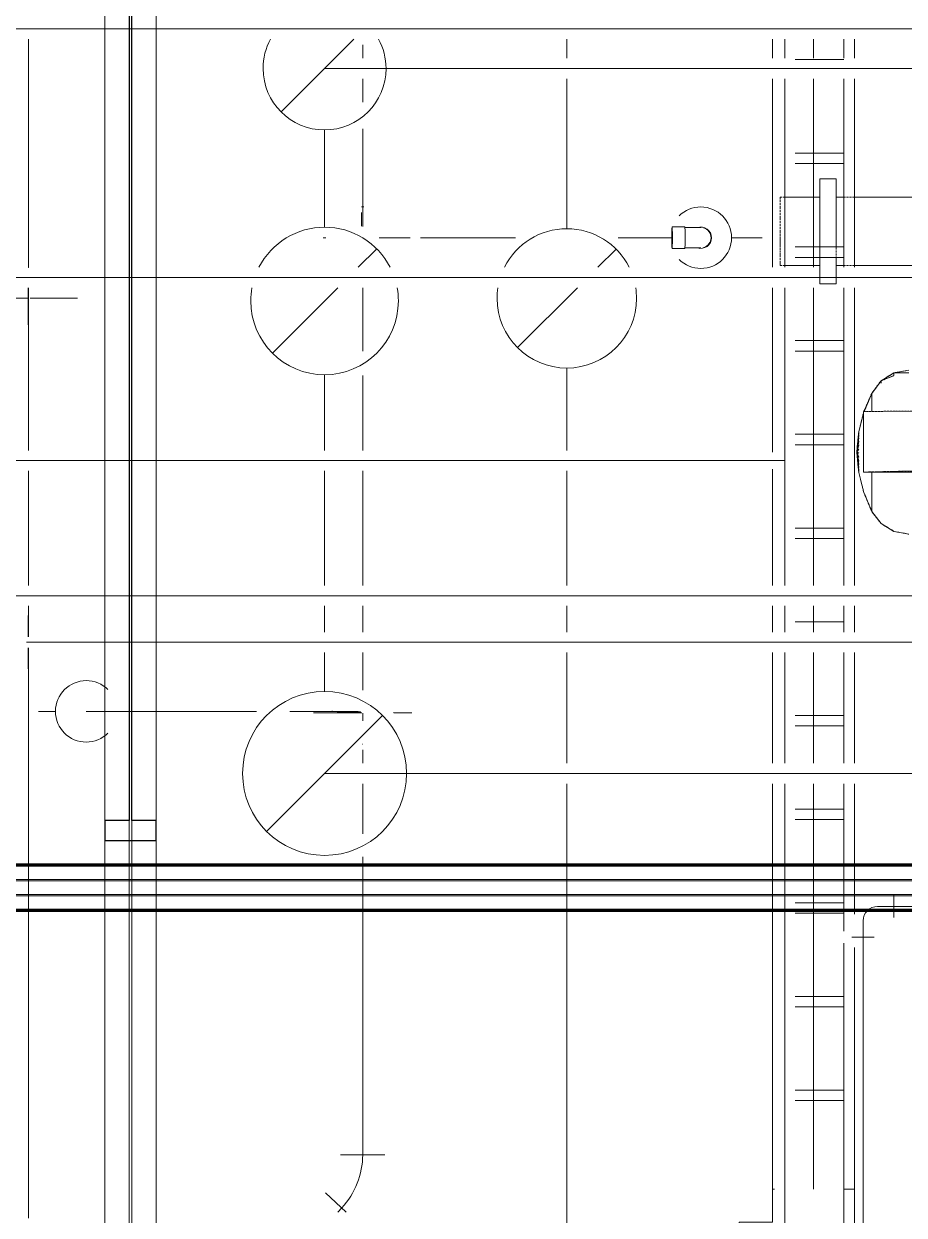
# Model space of a CAD drawing. Header units: centimetres. Extents: x -1906 to 5208, y -261 to 2955.
# Drawn here: x -966.9 to -752.2, y 640.8 to 931.5 of the extents above; entities that cross this region are included whole.
import ezdxf

# ---------------------------------------------------------------- set-up
doc = ezdxf.new("R2010")
doc.units = ezdxf.units.CM
doc.linetypes.add('_Overhead', pattern=[0.47625, 0.3175, -0.15875])
doc.linetypes.add('Hidden', pattern=[0.714375, 0.47625, -0.238125])
for name, color, linetype, lineweight in [('A-DETL-HDLN', 7, 'Hidden', 18), ('E-CABL-TRAY', 7, 'Continuous', 18), ('E-CABL-TRAY-CNTR', 7, 'Continuous', 18), ('M-EQPM', 7, 'Continuous', 18), ('M-HVAC-DUCT', 7, 'Continuous', 18), ('P-PIPE', 7, 'Continuous', 18), ('S-BEAM', 7, 'Continuous', 18)]:
    doc.layers.add(name, color=color, linetype=linetype, lineweight=lineweight)
doc.layers.add('M-HVAC-DUCT-ANNO', color=7, linetype='Continuous', lineweight=18, true_color=0x007f00)

# ---------------------------------------------------------------- blocks, each defined once
blk = doc.blocks.new('Costanera Perfil Z - Parametrizado - h_22cm-V7-N01 - Planta trazado tuberias refrig exist_ - detalle 1')
at = {"layer": 'S-BEAM', "color": 254, "true_color": 0xcccccc}
for p, q in [((-5.84, 2399.57), (-5.84, 785.67)), ((-5.54, 2399.57), (-5.54, 785.67)), ((-5.5, 785.67), (-5.5, 2399.57)), ((-5.26, 2399.57), (-5.26, 785.67)), ((1.67, 2399.57), (1.67, 785.67)), ((2.01, 2399.57), (2.01, 785.67)), ((-2.01, 2386.47), (-2.01, 1598.58)), ((-1.67, 2386.47), (-1.67, 1598.58)), ((5.26, 2386.47), (5.26, 1598.58)), ((5.5, 2386.47), (5.5, 1598.58)), ((5.54, 2386.47), (5.54, 1598.58)), ((5.84, 2386.47), (5.84, 1598.58)), ((-2.01, 1598.58), (-2.01, 1586.08)), ((-1.67, 1598.58), (-1.67, 1586.08)), ((5.26, 1598.58), (5.26, 1586.08)), ((5.5, 1598.58), (5.5, 1586.08)), ((5.54, 1598.58), (5.54, 1586.08)), ((5.84, 1598.58), (5.84, 1586.08)), ((-2.01, 1586.08), (-2.01, 792.31)), ((-1.67, 1586.08), (-1.67, 792.31)), ((5.26, 1586.08), (5.26, 792.31)), ((5.5, 1586.08), (5.5, 792.31)), ((5.54, 1586.08), (5.54, 792.31)), ((5.84, 1586.08), (5.84, 792.31))]:
    blk.add_line(p, q, dxfattribs=at)
blk = doc.blocks.new('PQ_RVR_EST-01_ZZ_ZZ_MO_T_A_rvt-1-N01 - Planta trazado tuberias refrig exist_ - detalle 1')
at = {"layer": 'S-BEAM', "color": 254, "true_color": 0xcccccc}
for p, q in [((-947.18, 1217.71), (-947.18, 737.11)), ((-947.18, 1217.71), (-947.18, 737.11)), ((-941.28, 1217.71), (-941.28, 726.56)), ((-940.57, 1217.71), (-940.57, 726.56)), ((-934.68, 1217.71), (-934.68, 737.11)), ((-934.68, 1217.71), (-934.68, 737.11)), ((-947.18, 737.11), (-947.18, 726.56)), ((-947.18, 737.11), (-947.18, 726.56)), ((-947.18, 737.11), (-947.18, 726.56)), ((-941.28, 737.11), (-941.28, 726.56)), ((-940.57, 726.56), (-940.57, 737.11)), ((-934.68, 726.56), (-934.68, 737.11)), ((-934.68, 737.11), (-934.68, 726.56)), ((-934.68, 737.11), (-934.68, 726.56)), ((-947.18, 732.2), (-947.18, 726.56)), ((-934.68, 732.2), (-934.68, 726.56)), ((-947.18, 726.56), (-947.18, 721.98)), ((-947.18, 726.56), (-947.18, 722.73)), ((-947.18, 726.56), (-947.18, 722.73)), ((-947.18, 726.56), (-947.18, 722.09)), ((-941.28, 726.56), (-941.28, 722.73)), ((-941.28, 726.56), (-941.28, 722.09)), ((-940.57, 722.09), (-940.57, 726.56)), ((-940.57, 726.56), (-940.57, 722.73)), ((-934.68, 722.09), (-934.68, 726.56)), ((-934.68, 726.56), (-934.68, 721.98)), ((-934.68, 726.56), (-934.68, 722.73)), ((-934.68, 726.56), (-934.68, 722.73)), ((-947.18, 722.73), (-947.18, 722.38)), ((-947.18, 722.73), (-947.18, 722.38)), ((-947.18, 722.38), (-947.18, 719.05)), ((-947.18, 722.38), (-947.18, 719.05)), ((-947.18, 722.09), (-947.18, 719.05)), ((-947.18, 721.98), (-947.18, 719.05)), ((-941.28, 722.73), (-941.28, 722.38)), ((-941.28, 722.38), (-941.28, 719.05)), ((-941.28, 722.09), (-941.28, 719.05)), ((-940.57, 722.73), (-940.57, 722.38)), ((-940.57, 722.38), (-940.57, 719.05)), ((-940.57, 719.05), (-940.57, 722.09)), ((-934.68, 722.73), (-934.68, 722.38)), ((-934.68, 722.73), (-934.68, 722.38)), ((-934.68, 722.38), (-934.68, 719.05)), ((-934.68, 722.38), (-934.68, 719.05)), ((-934.68, 719.05), (-934.68, 722.09)), ((-934.68, 721.98), (-934.68, 719.05)), ((-947.18, 719.05), (-947.18, 718.7)), ((-947.18, 719.05), (-947.18, 718.7)), ((-947.18, 719.05), (-947.18, 718.7)), ((-947.18, 719.05), (-947.18, 718.7)), ((-947.18, 718.7), (-947.18, 575.34)), ((-947.18, 718.7), (-947.18, 714.87)), ((-947.18, 718.7), (-947.18, 714.87)), ((-947.18, 718.7), (-947.18, 575.34)), ((-941.28, 719.05), (-941.28, 718.7)), ((-941.28, 719.05), (-941.28, 718.7)), ((-941.28, 718.7), (-941.28, 714.87)), ((-941.28, 718.7), (-941.28, 575.34)), ((-940.57, 718.7), (-940.57, 719.05)), ((-940.57, 719.05), (-940.57, 718.7)), ((-940.57, 575.34), (-940.57, 718.7)), ((-940.57, 718.7), (-940.57, 714.87)), ((-934.68, 718.7), (-934.68, 719.05)), ((-934.68, 719.05), (-934.68, 718.7)), ((-934.68, 719.05), (-934.68, 718.7)), ((-934.68, 719.05), (-934.68, 718.7)), ((-934.68, 575.34), (-934.68, 718.7)), ((-934.68, 718.7), (-934.68, 575.34)), ((-934.68, 718.7), (-934.68, 714.87)), ((-934.68, 718.7), (-934.68, 714.87)), ((-947.18, 714.87), (-947.18, 575.34)), ((-947.18, 714.87), (-947.18, 575.34)), ((-941.28, 714.87), (-941.28, 575.34)), ((-940.57, 714.87), (-940.57, 575.34)), ((-934.68, 714.87), (-934.68, 575.34)), ((-934.68, 714.87), (-934.68, 575.34))]:
    blk.add_line(p, q, dxfattribs=at)
at = {"layer": 'S-BEAM', "color": 254, "lineweight": 25, "true_color": 0xcccccc}
for p, q in [((-941.28, 1217.71), (-941.28, 737.11)), ((-940.57, 737.11), (-940.57, 1217.71)), ((-941.28, 737.11), (-947.18, 737.11)), ((-947.18, 737.11), (-947.18, 732.2)), ((-934.68, 737.11), (-940.57, 737.11)), ((-934.68, 732.2), (-934.68, 737.11)), ((-947.18, 732.2), (-934.68, 732.2))]:
    blk.add_line(p, q, dxfattribs=at)
at = {"layer": 'S-BEAM', "color": 254, "linetype": '_Overhead', "lineweight": 18, "true_color": 0xd4d4d4, "rotation": 269.9999999999998}
blk.add_blockref('Costanera Perfil Z - Parametrizado - h_22cm-V7-N01 - Planta trazado tuberias refrig exist_ - detalle 1', (-2533.25, 720.72), dxfattribs=at)
blk = doc.blocks.new('EPC_Derivación_T_ - Derivación_T_-1464054-N01 - Planta trazado tuberias refrig exist_ - detalle 1')
at = {"layer": 'E-CABL-TRAY'}
for p, q in [((18.1, 10), (-18.1, 10)), ((-18.1, 10), (-18.1, 7.46)), ((18.1, 7.46), (18.1, 10)), ((-18.1, 7.46), (18.1, 7.46)), ((-1.27, 7.46), (-1.27, -4.44)), ((1.27, -4.44), (1.27, 7.46)), ((-18.1, -9.44), (-18.1, -10)), ((-18.1, -10), (-10.1, -10)), ((-10, -10.1), (-10, -18.1)), ((-7.46, -10), (7.46, -10)), ((-7.46, -18.1), (-7.46, -10.1)), ((7.46, -10.1), (7.46, -18.1)), ((10, -18.1), (10, -10.1)), ((10.1, -10), (18.1, -10)), ((18.1, -10), (18.1, -9.44)), ((-10, -18.1), (-7.46, -18.1)), ((7.46, -18.1), (10, -18.1))]:
    blk.add_line(p, q, dxfattribs=at)
for centre, radius, start, end in [((-10.1, -10.1), 0.1, 0, 90), ((-10.1, -10.1), 2.64, 360, 14.5055), ((-10.1, -10.1), 2.64, 2.1708, 9.174), ((-10.1, -10.1), 2.64, 1.0854, 2.1708), ((10.1, -10.1), 2.64, 165.4945, 180), ((10.1, -10.1), 2.64, 170.826, 177.8292), ((10.1, -10.1), 2.64, 177.8292, 178.9146), ((10.1, -10.1), 0.1, 90, 180)]:
    blk.add_arc(centre, radius, start, end, dxfattribs=at)
blk = doc.blocks.new('M_Round Elbow - 1 D-V43-N01 - Planta trazado tuberias refrig exist_ - detalle 1')
at = {"layer": 'M-HVAC-DUCT', "color": 6, "true_color": 0xff00ff}
blk.add_line((-893.58, 920.58), (-863.58, 920.58), dxfattribs=at)
blk = doc.blocks.new('M_Round Elbow - 1 D-1410921-N01 - Planta trazado tuberias refrig exist_ - detalle 1')
at = {"layer": 'M-HVAC-DUCT', "color": 6, "true_color": 0xff00ff}
blk.add_line((-853.58, 748.58), (-893.58, 748.58), dxfattribs=at)
blk = doc.blocks.new('Bomba1 - Bomba1-1346114-N01 - Planta trazado tuberias refrig exist_ - detalle 1')
at = {"layer": 'A-DETL-HDLN'}
for p, q in [((-130.5, 67.13), (-130.5, 66.5)), ((-130.5, 66.5), (-130.5, 67.13)), ((-130.5, 67.13), (-126.5, 67.13)), ((-126.5, 67.13), (-126.5, 66.5)), ((-126.5, 67.13), (-126.5, 66.5)), ((-130.5, 66.5), (-130.5, 64.68)), ((-130.5, 64.68), (-130.5, 66.5)), ((-130.5, 64.68), (-130.5, 61.84)), ((-130.5, 61.84), (-130.5, 64.68)), ((-126.5, 66.5), (-126.5, 64.68)), ((-126.5, 66.5), (-126.5, 64.68)), ((-126.5, 64.68), (-126.5, 61.84)), ((-126.5, 64.68), (-126.5, 61.84)), ((-140.2, 62.65), (-140.2, 62.01)), ((-130.5, 62.65), (-140.2, 62.65)), ((-130.5, 62.65), (-140.2, 62.65)), ((-140.2, 62.65), (-140.2, 62.01)), ((-140.2, 62.01), (-140.2, 60.2)), ((-140.2, 62.01), (-140.2, 60.2)), ((-130.5, 61.84), (-130.5, 58.27)), ((-130.5, 58.27), (-130.5, 61.84)), ((119.35, 62.65), (-126.5, 62.65)), ((119.35, 62.65), (-126.5, 62.65)), ((-126.5, 61.84), (-126.5, 58.27)), ((-126.5, 61.84), (-126.5, 58.27)), ((-140.2, 60.2), (-140.2, 57.5)), ((-140.2, 60.2), (-140.2, 57.5)), ((-130.5, 58.27), (-130.5, 54.31)), ((-130.5, 54.31), (-130.5, 58.27)), ((-126.5, 58.27), (-126.5, 54.31)), ((-126.5, 58.27), (-126.5, 54.31)), ((-140.2, 57.5), (-140.2, 54.31)), ((-140.2, 57.5), (-140.2, 54.31)), ((-140.2, 51.11), (-140.2, 54.31)), ((-140.2, 54.31), (-140.2, 51.11)), ((-130.5, 54.31), (-130.5, 50.34)), ((-130.5, 50.34), (-130.5, 54.31)), ((-126.5, 54.31), (-126.5, 50.34)), ((-126.5, 54.31), (-126.5, 50.34)), ((-140.2, 48.41), (-140.2, 51.11)), ((-140.2, 51.11), (-140.2, 48.41)), ((-130.5, 50.34), (-130.5, 46.77)), ((-130.5, 46.77), (-130.5, 50.34)), ((-126.5, 50.34), (-126.5, 46.77)), ((-126.5, 50.34), (-126.5, 46.77)), ((-140.2, 46.6), (-140.2, 48.41)), ((-140.2, 46.6), (-140.2, 48.41)), ((-140.2, 45.96), (-140.2, 46.6)), ((-140.2, 46.6), (-140.2, 45.96)), ((-130.5, 46.77), (-130.5, 43.93)), ((-130.5, 43.93), (-130.5, 46.77)), ((-126.5, 43.93), (-126.5, 46.77)), ((-126.5, 46.77), (-126.5, 43.93)), ((-130.5, 45.96), (-140.2, 45.96)), ((-130.5, 42.11), (-130.5, 43.93)), ((-130.5, 42.11), (-130.5, 43.93)), ((119.35, 45.96), (-126.5, 45.96)), ((-126.5, 42.11), (-126.5, 43.93)), ((-126.5, 42.11), (-126.5, 43.93)), ((-130.5, 41.48), (-130.5, 42.11)), ((-130.5, 41.48), (-130.5, 42.11)), ((-130.5, 41.48), (-126.5, 41.48)), ((-130.5, 41.48), (-126.5, 41.48)), ((-126.5, 41.48), (-126.5, 42.11)), ((-126.5, 42.11), (-126.5, 41.48)), ((-108.83, 20.45), (-112.45, 19.78)), ((-117.84, 14.79), (-115.59, 17.86)), ((-117.84, 14.79), (-115.59, 17.86)), ((-112.45, 19.78), (-115.59, 17.86)), ((-112.45, 19.12), (-115.59, 17.86)), ((-115.59, 17.86), (-112.45, 19.12)), ((-115.59, 17.86), (-115.59, 17.27)), ((-115.59, 17.27), (-115.59, 17.86)), ((-112.45, 19.78), (-108.83, 19.77)), ((-112.45, 19.78), (-112.45, 19.12)), ((-108.83, 19.77), (-112.45, 19.78)), ((-112.45, 19.78), (-112.45, 19.12)), ((-117.84, 14.79), (-119.77, 10.38)), ((-119.77, 10.38), (-117.84, 14.79)), ((-119.68, 10.38), (-117.84, 14.79)), ((-119.68, 10.38), (-117.84, 14.79)), ((-117.84, 13.51), (-117.84, 14.79)), ((-117.84, 14.79), (-117.84, 13.51)), ((-117.84, 11.08), (-117.84, 13.51)), ((-117.84, 13.51), (-117.84, 11.08)), ((-119.88, 9.99), (-121.02, 5.45)), ((-119.88, 10.38), (-94.38, 10.49)), ((-119.88, 9.12), (-119.88, 10.38)), ((-119.88, 9.12), (-119.88, 10.38)), ((-119.88, 6.8), (-119.88, 9.12)), ((-119.88, 6.8), (-119.88, 9.12)), ((-117.84, 10.39), (-117.84, 11.08)), ((-117.84, 11.08), (-117.84, 10.39)), ((-119.88, 3.84), (-119.88, 6.8)), ((-119.88, 3.84), (-119.88, 6.8)), ((-121.02, 5.45), (-121.51, 0.45)), ((-121.51, 0.45), (-121.02, 5.45)), ((-121.02, 5.35), (-121.51, 0.45)), ((-121.02, 5.35), (-121.51, 0.45)), ((-121.02, 5.05), (-121.51, 0.45)), ((-121.02, 5.05), (-121.51, 0.45)), ((-121.02, 4.56), (-121.51, 0.45)), ((-121.02, 4.56), (-121.51, 0.45)), ((-121.02, 3.9), (-121.51, 0.45)), ((-121.02, 3.9), (-121.51, 0.45)), ((-121.51, 0.45), (-121.02, 3.1)), ((-121.02, 3.1), (-121.51, 0.45)), ((-119.88, 0.75), (-119.88, 3.84)), ((-119.88, 0.75), (-119.88, 3.84)), ((-121.51, 0.45), (-121.02, 2.19)), ((-121.02, 2.19), (-121.51, 0.45)), ((-121.02, 1.21), (-121.51, 0.45)), ((-121.02, 1.21), (-121.51, 0.45)), ((-121.02, -4.32), (-121.51, 0.45)), ((-121.02, -4.32), (-121.51, 0.45)), ((-121.02, -4.52), (-121.51, 0.45)), ((-121.02, -4.52), (-121.51, 0.45)), ((-121.02, -1.75), (-121.51, 0.45)), ((-121.02, -1.75), (-121.51, 0.45)), ((-121.02, -0.8), (-121.51, 0.45)), ((-121.02, -0.8), (-121.51, 0.45)), ((-121.02, 0.2), (-121.51, 0.45)), ((-121.02, 0.2), (-121.51, 0.45)), ((-121.51, 0.45), (-121.02, -2.61)), ((-121.02, -2.61), (-121.51, 0.45)), ((-121.02, -3.34), (-121.51, 0.45)), ((-121.02, -3.34), (-121.51, 0.45)), ((-121.51, 0.45), (-121.02, -3.92)), ((-121.02, -3.92), (-121.51, 0.45)), ((-119.88, -1.95), (-119.88, 0.75)), ((-119.88, -1.95), (-119.88, 0.75)), ((-119.88, -3.78), (-119.88, -1.95)), ((-119.88, -3.78), (-119.88, -1.95)), ((-119.79, -9.37), (-121.02, -4.52)), ((-119.79, -9.37), (-121.02, -4.52)), ((-119.88, -4.42), (-119.88, -3.78)), ((-119.88, -4.42), (-119.88, -3.78)), ((-119.88, -4.42), (-94.38, -3.87)), ((-94.38, -3.87), (-119.88, -4.42)), ((-94.38, -4.42), (-119.88, -4.42)), ((-119.88, -4.42), (-94.38, -4.42)), ((-117.84, -4.84), (-117.84, -4.42)), ((-117.84, -4.42), (-117.84, -4.84)), ((-117.84, -8.59), (-117.84, -4.84)), ((-117.84, -4.84), (-117.84, -8.59)), ((-117.84, -11.53), (-117.84, -8.59)), ((-117.84, -8.59), (-117.84, -11.53)), ((-119.79, -9.37), (-117.84, -14.04)), ((-117.84, -14.04), (-119.54, -9.97)), ((-117.84, -13.4), (-117.84, -11.53)), ((-117.84, -11.53), (-117.84, -13.4)), ((-117.84, -13.4), (-117.84, -14.04)), ((-117.84, -14.04), (-117.84, -13.4)), ((-117.84, -14.04), (-115.59, -16.96)), ((-115.59, -16.96), (-112.45, -18.88)), ((-112.45, -18.88), (-108.83, -19.55))]:
    blk.add_line(p, q, dxfattribs=at)
at = {"layer": 'M-EQPM'}
for p, q in [((-130.5, 67.13), (-130.5, 66.5)), ((-130.5, 66.5), (-130.5, 67.13)), ((-130.5, 67.13), (-126.5, 67.13)), ((-126.5, 67.13), (-126.5, 66.5)), ((-126.5, 67.13), (-126.5, 66.5)), ((-130.5, 66.5), (-130.5, 64.68)), ((-130.5, 64.68), (-130.5, 66.5)), ((-130.5, 64.68), (-130.5, 61.84)), ((-130.5, 61.84), (-130.5, 64.68)), ((-126.5, 66.5), (-126.5, 64.68)), ((-126.5, 66.5), (-126.5, 64.68)), ((-126.5, 64.68), (-126.5, 61.84)), ((-126.5, 64.68), (-126.5, 61.84)), ((-130.5, 62.65), (-139.56, 62.65)), ((-130.5, 62.65), (-139.56, 62.65)), ((-130.5, 61.84), (-130.5, 58.27)), ((-130.5, 58.27), (-130.5, 61.84)), ((-124.64, 62.65), (-126.5, 62.65)), ((-124.64, 62.65), (-126.5, 62.65)), ((-126.5, 61.84), (-126.5, 58.27)), ((-126.5, 61.84), (-126.5, 58.27)), ((119.35, 62.65), (-122.1, 62.65)), ((119.35, 62.65), (-122.1, 62.65)), ((-130.5, 58.27), (-130.5, 54.31)), ((-130.5, 54.31), (-130.5, 58.27)), ((-126.5, 58.27), (-126.5, 54.31)), ((-126.5, 58.27), (-126.5, 54.31)), ((-130.5, 54.31), (-130.5, 50.51)), ((-130.5, 50.51), (-130.5, 54.31)), ((-126.5, 54.31), (-126.5, 50.51)), ((-126.5, 54.31), (-126.5, 50.51)), ((-130.5, 47.97), (-130.5, 46.77)), ((-130.5, 46.77), (-130.5, 47.97)), ((-130.5, 46.77), (-130.5, 43.93)), ((-130.5, 43.93), (-130.5, 46.77)), ((-126.5, 47.97), (-126.5, 46.77)), ((-126.5, 47.97), (-126.5, 46.77)), ((-126.5, 43.93), (-126.5, 46.77)), ((-126.5, 46.77), (-126.5, 43.93)), ((-130.5, 45.96), (-139.56, 45.96)), ((-130.5, 42.11), (-130.5, 43.93)), ((-130.5, 42.11), (-130.5, 43.93)), ((-124.64, 45.96), (-126.5, 45.96)), ((-126.5, 42.11), (-126.5, 43.93)), ((-126.5, 42.11), (-126.5, 43.93)), ((119.35, 45.96), (-122.1, 45.96)), ((-130.5, 41.48), (-130.5, 42.11)), ((-130.5, 41.48), (-130.5, 42.11)), ((-130.5, 41.48), (-126.5, 41.48)), ((-130.5, 41.48), (-126.5, 41.48)), ((-126.5, 41.48), (-126.5, 42.11)), ((-126.5, 42.11), (-126.5, 41.48)), ((-108.83, 20.45), (-112.45, 19.78)), ((-117.84, 14.79), (-115.59, 17.86)), ((-117.84, 14.79), (-115.59, 17.86)), ((-112.45, 19.78), (-115.59, 17.86)), ((-112.45, 19.12), (-115.59, 17.86)), ((-115.59, 17.86), (-112.45, 19.12)), ((-115.59, 17.86), (-115.59, 17.27)), ((-115.59, 17.27), (-115.59, 17.86)), ((-112.45, 19.78), (-108.83, 19.77)), ((-112.45, 19.78), (-112.45, 19.12)), ((-108.83, 19.77), (-112.45, 19.78)), ((-112.45, 19.78), (-112.45, 19.12)), ((-117.84, 14.79), (-119.77, 10.38)), ((-119.77, 10.38), (-117.84, 14.79)), ((-119.68, 10.38), (-117.84, 14.79)), ((-119.68, 10.38), (-117.84, 14.79)), ((-117.84, 13.51), (-117.84, 14.79)), ((-117.84, 14.79), (-117.84, 13.51)), ((-117.84, 11.08), (-117.84, 13.51)), ((-117.84, 13.51), (-117.84, 11.08)), ((-119.88, 9.99), (-121.02, 5.45)), ((-119.88, 10.38), (-94.38, 10.49)), ((-119.88, 9.12), (-119.88, 10.38)), ((-119.88, 9.12), (-119.88, 10.38)), ((-119.88, 6.8), (-119.88, 9.12)), ((-119.88, 6.8), (-119.88, 9.12)), ((-117.84, 10.39), (-117.84, 11.08)), ((-117.84, 11.08), (-117.84, 10.39)), ((-119.88, 3.84), (-119.88, 6.8)), ((-119.88, 3.84), (-119.88, 6.8)), ((-121.02, 5.45), (-121.51, 0.45)), ((-121.51, 0.45), (-121.02, 5.45)), ((-121.02, 5.35), (-121.51, 0.45)), ((-121.02, 5.35), (-121.51, 0.45)), ((-121.02, 5.05), (-121.51, 0.45)), ((-121.02, 5.05), (-121.51, 0.45)), ((-121.02, 4.56), (-121.51, 0.45)), ((-121.02, 4.56), (-121.51, 0.45)), ((-121.02, 3.9), (-121.51, 0.45)), ((-121.02, 3.9), (-121.51, 0.45)), ((-121.51, 0.45), (-121.02, 3.1)), ((-121.02, 3.1), (-121.51, 0.45)), ((-119.88, 0.75), (-119.88, 3.84)), ((-119.88, 0.75), (-119.88, 3.84)), ((-121.51, 0.45), (-121.02, 2.19)), ((-121.02, 2.19), (-121.51, 0.45)), ((-121.02, 1.21), (-121.51, 0.45)), ((-121.02, 1.21), (-121.51, 0.45)), ((-121.02, -4.32), (-121.51, 0.45)), ((-121.02, -4.32), (-121.51, 0.45)), ((-121.02, -4.52), (-121.51, 0.45)), ((-121.02, -4.52), (-121.51, 0.45)), ((-121.02, -1.75), (-121.51, 0.45)), ((-121.02, -1.75), (-121.51, 0.45)), ((-121.02, -0.8), (-121.51, 0.45)), ((-121.02, -0.8), (-121.51, 0.45)), ((-121.02, 0.2), (-121.51, 0.45)), ((-121.02, 0.2), (-121.51, 0.45)), ((-121.51, 0.45), (-121.02, -2.61)), ((-121.02, -2.61), (-121.51, 0.45)), ((-121.02, -3.34), (-121.51, 0.45)), ((-121.02, -3.34), (-121.51, 0.45)), ((-121.51, 0.45), (-121.02, -3.92)), ((-121.02, -3.92), (-121.51, 0.45)), ((-119.88, -1.95), (-119.88, 0.75)), ((-119.88, -1.95), (-119.88, 0.75)), ((-119.88, -3.78), (-119.88, -1.95)), ((-119.88, -3.78), (-119.88, -1.95)), ((-119.79, -9.37), (-121.02, -4.52)), ((-119.79, -9.37), (-121.02, -4.52)), ((-119.88, -4.42), (-119.88, -3.78)), ((-119.88, -4.42), (-119.88, -3.78)), ((-119.88, -4.42), (-94.38, -3.87)), ((-94.38, -3.87), (-119.88, -4.42)), ((-94.38, -4.42), (-119.88, -4.42)), ((-119.88, -4.42), (-94.38, -4.42)), ((-117.84, -4.84), (-117.84, -4.42)), ((-117.84, -4.42), (-117.84, -4.84)), ((-117.84, -8.59), (-117.84, -4.84)), ((-117.84, -4.84), (-117.84, -8.59)), ((-117.84, -11.53), (-117.84, -8.59)), ((-117.84, -8.59), (-117.84, -11.53)), ((-119.79, -9.37), (-117.84, -14.04)), ((-117.84, -14.04), (-119.54, -9.97)), ((-117.84, -13.4), (-117.84, -11.53)), ((-117.84, -11.53), (-117.84, -13.4)), ((-117.84, -13.4), (-117.84, -14.04)), ((-117.84, -14.04), (-117.84, -13.4)), ((-117.84, -14.04), (-115.59, -16.96)), ((-115.59, -16.96), (-112.45, -18.88)), ((-112.45, -18.88), (-108.83, -19.55))]:
    blk.add_line(p, q, dxfattribs=at)
blk = doc.blocks.new('Elbow PVC NCh - Elbow PVC NCh-1353202-N01 - Planta trazado tuberias refrig exist_ - detalle 1')
at = {"layer": 'A-DETL-HDLN', "color": 6, "linetype": 'Continuous', "true_color": 0xff00ff, "flags": 128}
for points in [[(-801.8, 881.79), (-801.81, 881.79), (-801.82, 881.79)], [(-801.81, 876.79), (-801.81, 876.79), (-801.8, 876.79)]]:
    blk.add_lwpolyline(points, dxfattribs=at)
at = {"layer": 'P-PIPE', "color": 6, "true_color": 0xff00ff}
for p, q in [((-805.7, 881.91), (-808.8, 881.91)), ((-808.8, 876.67), (-805.7, 876.67))]:
    blk.add_line(p, q, dxfattribs=at)
at = {"layer": 'P-PIPE', "color": 6, "true_color": 0xff00ff, "flags": 128}
for points in [[(-801.8, 881.79), (-801.81, 881.79), (-801.82, 881.79), (-801.83, 881.79), (-801.86, 881.79), (-801.88, 881.79), (-801.92, 881.79), (-801.96, 881.79), (-802.01, 881.79), (-802.06, 881.79), (-802.12, 881.79), (-802.19, 881.79), (-802.26, 881.79), (-802.33, 881.79), (-802.42, 881.79), (-802.5, 881.79), (-802.6, 881.79), (-802.7, 881.79), (-802.8, 881.79), (-802.91, 881.79), (-803.02, 881.79), (-803.14, 881.79), (-803.26, 881.79), (-803.38, 881.79), (-803.51, 881.79), (-803.65, 881.79), (-803.78, 881.79), (-803.92, 881.79), (-804.06, 881.79), (-804.21, 881.79), (-804.36, 881.79), (-804.51, 881.79), (-804.66, 881.79), (-804.82, 881.79), (-804.97, 881.79), (-805.13, 881.79), (-805.29, 881.79), (-805.45, 881.79), (-805.61, 881.79), (-805.7, 881.79)], [(-805.7, 876.79), (-805.54, 876.79), (-805.38, 876.79), (-805.22, 876.79), (-805.07, 876.79), (-804.91, 876.79), (-804.75, 876.79), (-804.6, 876.79), (-804.45, 876.79), (-804.3, 876.79), (-804.15, 876.79), (-804.01, 876.79), (-803.87, 876.79), (-803.73, 876.79), (-803.59, 876.79), (-803.46, 876.79), (-803.33, 876.79), (-803.21, 876.79), (-803.09, 876.79), (-802.97, 876.79), (-802.86, 876.79), (-802.76, 876.79), (-802.66, 876.79), (-802.56, 876.79), (-802.47, 876.79), (-802.38, 876.79), (-802.3, 876.79), (-802.23, 876.79), (-802.16, 876.79), (-802.1, 876.79), (-802.04, 876.79), (-801.99, 876.79), (-801.94, 876.79), (-801.9, 876.79), (-801.87, 876.79), (-801.85, 876.79), (-801.83, 876.79), (-801.81, 876.79), (-801.81, 876.79), (-801.8, 876.79)]]:
    blk.add_lwpolyline(points, dxfattribs=at)
at = {"layer": 'P-PIPE', "color": 6, "true_color": 0xff00ff}
for radius, start, end in [(2.62, 0, 108.1859), (2.5, 0, 75), (2.62, 251.8961, 0), (2.5, 285, 0)]:
    blk.add_arc((-801.8, 879.29), radius, start, end, dxfattribs=at)
for centre, start_param, end_param in [((-808.8, 879.29), 4.712389, 7.853982), ((-805.7, 879.29), 4.712389, 6.283185), ((-808.8, 879.29), 1.570796, 4.712389), ((-805.7, 879.29), 3.141593, 4.712389)]:
    blk.add_ellipse(centre, major_axis=(0, 2.62), ratio=0.026798, start_param=start_param, end_param=end_param, dxfattribs=at)

msp = doc.modelspace()

# ---------------------------------------------------------------- linework, layer by layer
at = {"layer": 'A-DETL-HDLN', "color": 6, "linetype": 'Continuous', "true_color": 0xff00ff}
for p, q in [((-884.28, 923.08), (-884.28, 926.34)), ((-884.28, 912.37), (-884.28, 918.08)), ((-893.89, 879.29), (-893.28, 879.29)), ((-893.89, 879.29), (-893.28, 879.29)), ((-884.28, 851.65), (-884.28, 867.07)), ((-891.73, 763.73), (-902.06, 763.72)), ((-884.73, 763.53), (-896.27, 763.39)), ((-884.46, 763.39), (-896.27, 763.39)), ((-891.73, 763.63), (-891.73, 763.82)), ((-884.74, 763.54), (-889.97, 763.54)), ((-889.14, 763.58), (-884.82, 763.58)), ((-884.28, 763.29), (-884.28, 761.41)), ((-884.28, 763.24), (-884.28, 763.29)), ((-884.27, 763.29), (-884.27, 761.43)), ((-884.29, 755.74), (-884.27, 755.74)), ((-884.28, 751.08), (-884.28, 754.34)), ((-884.28, 733.86), (-884.28, 746.08))]:
    msp.add_line(p, q, dxfattribs=at)
msp.add_ellipse((-891.73, 763.58), major_axis=(7.48, 0), ratio=0.019968, start_param=0.420901, end_param=1.570796, dxfattribs=at)
at = {"layer": 'E-CABL-TRAY'}
for p, q in [((-784.35, 923.08), (-784.35, 927.73)), ((-766.89, 923.08), (-766.89, 927.73)), ((-764.35, 923.08), (-764.35, 927.73)), ((-766.89, 922.76), (-778.79, 922.76)), ((-784.35, 872.07), (-784.35, 918.08)), ((-766.89, 872.07), (-766.89, 918.08)), ((-764.35, 872.07), (-764.35, 918.08)), ((-766.89, 899.9), (-778.79, 899.9)), ((-766.89, 897.36), (-778.79, 897.36)), ((-766.89, 877.04), (-778.79, 877.04)), ((-766.89, 874.5), (-778.79, 874.5)), ((-784.35, 826.99), (-784.35, 867.07)), ((-766.89, 794.44), (-766.89, 867.07)), ((-764.35, 794.44), (-764.35, 867.07)), ((-766.89, 854.18), (-778.79, 854.18)), ((-766.89, 851.64), (-778.79, 851.64)), ((-766.89, 831.32), (-778.79, 831.32)), ((-766.89, 828.78), (-778.79, 828.78)), ((-784.35, 794.44), (-784.35, 822.83)), ((-766.89, 808.46), (-778.79, 808.46)), ((-766.89, 805.92), (-778.79, 805.92)), ((-784.35, 783.09), (-784.35, 789.44)), ((-766.89, 783.09), (-766.89, 789.44)), ((-764.35, 783.09), (-764.35, 789.44)), ((-766.89, 785.6), (-778.79, 785.6)), ((-784.35, 751.08), (-784.35, 778.09)), ((-766.89, 751.08), (-766.89, 778.09)), ((-764.35, 751.08), (-764.35, 778.09)), ((-766.89, 762.74), (-778.79, 762.74)), ((-766.89, 760.2), (-778.79, 760.2)), ((-784.35, 647.17), (-784.35, 746.08)), ((-766.89, 710.11), (-766.89, 746.08)), ((-764.35, 714.24), (-764.35, 746.08)), ((-766.89, 739.88), (-778.79, 739.88)), ((-766.89, 737.34), (-778.79, 737.34)), ((-766.89, 717.02), (-778.79, 717.02)), ((-766.89, 714.48), (-778.79, 714.48)), ((-766.89, 647.17), (-766.89, 707.17)), ((-764.35, 647.17), (-764.35, 706.14)), ((-766.89, 694.16), (-778.79, 694.16)), ((-766.89, 691.62), (-778.79, 691.62)), ((-766.89, 671.3), (-778.79, 671.3)), ((-766.89, 668.76), (-778.79, 668.76)), ((-783.79, 647.17), (-784.35, 647.17)), ((-764.35, 647.17), (-766.89, 647.17))]:
    msp.add_line(p, q, dxfattribs=at)
at = {"layer": 'E-CABL-TRAY-CNTR'}
for p, q in [((-774.35, 923.08), (-774.35, 927.73)), ((-774.35, 872.07), (-774.35, 918.08)), ((-774.35, 794.44), (-774.35, 867.07)), ((-774.35, 783.09), (-774.35, 789.44)), ((-774.35, 751.08), (-774.35, 778.09)), ((-774.35, 647.17), (-774.35, 746.08))]:
    msp.add_line(p, q, dxfattribs=at)
at = {"layer": 'M-HVAC-DUCT', "color": 6, "true_color": 0xff00ff}
for p, q in [((-1028.32, 930.23), (-317.58, 930.23)), ((-834.49, 927.73), (-834.49, 923.08)), ((-742.37, 920.58), (-886.08, 920.58)), ((-834.49, 918.08), (-834.49, 881.49)), ((-893.58, 905.58), (-893.58, 881.86)), ((-834.49, 847.49), (-834.49, 827.41)), ((-893.58, 845.86), (-893.58, 827.41)), ((-893.58, 822.41), (-893.58, 794.44)), ((-834.49, 822.41), (-834.49, 794.44)), ((-781.29, 794.44), (-781.29, 817.41)), ((-893.58, 789.44), (-893.58, 783.09)), ((-834.49, 789.44), (-834.49, 783.09)), ((-781.29, 783.09), (-781.29, 789.44)), ((-893.58, 778.09), (-893.58, 768.58)), ((-834.49, 778.09), (-834.49, 751.08)), ((-781.29, 751.08), (-781.29, 778.09)), ((-886.08, 748.58), (-321.08, 748.58)), ((-834.49, 746.08), (-834.49, 592.6)), ((-781.29, 593.83), (-781.29, 746.08))]:
    msp.add_line(p, q, dxfattribs=at)
at = {"layer": 'M-HVAC-DUCT', "color": 5, "true_color": 0x0000ff}
for p, q in [((-781.29, 923.08), (-781.29, 927.73)), ((-781.29, 872.07), (-781.29, 918.08)), ((-781.29, 832.41), (-781.29, 867.07)), ((-781.29, 832.41), (-781.29, 817.41)), ((-1028.08, 824.91), (-789.06, 824.91)), ((-781.51, 824.91), (-789.06, 824.91)), ((-781.51, 824.91), (-781.29, 824.91))]:
    msp.add_line(p, q, dxfattribs=at)
at = {"layer": 'M-HVAC-DUCT-ANNO', "color": 6, "true_color": 0xff00ff}
for p, q in [((-886.43, 927.73), (-904.19, 909.97)), ((-880.85, 876.58), (-885.37, 872.07)), ((-822.47, 876.51), (-826.92, 872.07)), ((-890.37, 867.07), (-906.31, 851.13)), ((-831.92, 867.07), (-846.51, 852.47)), ((-879.44, 762.72), (-907.72, 734.43))]:
    msp.add_line(p, q, dxfattribs=at)
for centre, radius, start, end in [((-893.58, 920.58), 15, 151.4434, 180), ((-893.58, 920.58), 15, 0, 28.5566), ((-893.58, 920.58), 15, 180, 360), ((-893.58, 863.86), 18, 27.2696, 152.7304), ((-834.49, 864.49), 17, 26.6023, 153.3977), ((-893.58, 863.86), 18, 169.6651, 180), ((-893.58, 863.86), 18, 0, 10.3349), ((-834.49, 864.49), 17, 171.2339, 180), ((-834.49, 864.49), 17, 0, 8.7661), ((-893.58, 863.86), 18, 180, 360), ((-834.49, 864.49), 17, 180, 360), ((-893.58, 748.58), 20, 0, 180), ((-893.58, 748.58), 20, 180, 360)]:
    msp.add_arc(centre, radius, start, end, dxfattribs=at)
at = {"layer": 'P-PIPE', "color": 6, "true_color": 0xff00ff}
for p, q in [((-965.83, 927.73), (-965.83, 872.06)), ((-884.28, 886.79), (-884.28, 905.82)), ((-884.02, 886.79), (-884.54, 886.79)), ((-884.28, 886.79), (-884.28, 882.03)), ((-884.59, 885.45), (-884.59, 882.15)), ((-880.28, 879.29), (-872.67, 879.29)), ((-880.28, 879.29), (-872.67, 879.29)), ((-880.28, 879.29), (-878.4, 879.29)), ((-877.29, 879.29), (-877.55, 879.29)), ((-870.18, 879.29), (-846.99, 879.29)), ((-821.98, 879.29), (-808.8, 879.29)), ((-794.3, 879.29), (-786.85, 879.29)), ((-965.79, 872.06), (-965.87, 872.06)), ((-507.68, 869.57), (-1022.91, 869.57)), ((-965.88, 858.06), (-965.88, 867.07)), ((-965.83, 857.06), (-965.83, 867.07)), ((-966.17, 864.56), (-973.72, 864.56)), ((-966.17, 864.56), (-965.87, 864.56)), ((-965.83, 864.56), (-965.88, 864.56)), ((-965.36, 864.56), (-953.88, 864.56)), ((-965.36, 864.56), (-953.88, 864.56)), ((-965.36, 864.56), (-957.49, 864.56)), ((-965.79, 857.06), (-965.87, 857.06)), ((-965.83, 857.06), (-965.83, 827.41)), ((-884.28, 827.41), (-884.28, 845.69)), ((-965.83, 822.41), (-965.83, 794.44)), ((-884.28, 794.44), (-884.28, 822.41)), ((-546.08, 791.94), (-1028, 791.94)), ((-965.78, 788.09), (-965.89, 788.09)), ((-965.83, 789.44), (-965.83, 788.09)), ((-965.83, 781.95), (-965.83, 788.09)), ((-884.28, 783.09), (-884.28, 789.44)), ((-965.89, 781.94), (-965.89, 787.1)), ((-966.28, 780.59), (-965.88, 780.59)), ((-966.28, 780.59), (-958.84, 780.59)), ((-965.89, 774.09), (-965.89, 779.25)), ((-965.83, 773.09), (-965.83, 779.23)), ((-538.35, 780.59), (-958.84, 780.59)), ((-884.28, 770.74), (-884.28, 778.09)), ((-965.78, 773.09), (-965.89, 773.09)), ((-965.83, 773.09), (-965.83, 640.04)), ((-884.29, 770.74), (-884.27, 770.74)), ((-884.28, 770.74), (-884.28, 768.94)), ((-884.27, 769.54), (-884.27, 768.93)), ((-959.23, 763.72), (-963.33, 763.72)), ((-951.73, 763.72), (-944.23, 763.72)), ((-910.2, 763.72), (-944.23, 763.72)), ((-872.27, 763.39), (-876.74, 763.44)), ((-872.27, 763.39), (-876.68, 763.39)), ((-884.28, 655.56), (-884.28, 728.21)), ((-754.7, 713.42), (-754.7, 718.86)), ((-754.7, 716.14), (-758.67, 716.14)), ((-754.7, 716.14), (-256.09, 716.14)), ((-762.2, 712.61), (-762.2, 708.64)), ((-759.48, 708.64), (-764.92, 708.64)), ((-762.2, 468.18), (-762.2, 708.64)), ((-889.69, 655.56), (-878.87, 655.56)), ((-893.35, 646.26), (-888.32, 641.57)), ((-890.33, 641.57), (-889.4, 642.57))]:
    msp.add_line(p, q, dxfattribs=at)
for centre, radius, start, end in [((-801.8, 879.29), 7.5, 90, 135), ((-801.8, 879.29), 7.5, 0, 90), ((-801.8, 879.29), 7.5, 270, 0), ((-801.8, 879.29), 7.5, 225, 270), ((-951.73, 763.72), 7.5, 90, 180), ((-951.73, 763.72), 7.5, 45, 90), ((-951.73, 763.72), 7.5, 180, 270), ((-951.73, 763.72), 7.5, 270, 315), ((-903.32, 655.56), 19.04, 317, 0)]:
    msp.add_arc(centre, radius, start, end, dxfattribs=at)
msp.add_ellipse((-758.67, 712.61), major_axis=(0, 3.53), ratio=0.999989, start_param=0, end_param=1.570796, dxfattribs=at)

# ---------------------------------------------------------------- block references
at = {"lineweight": 5}
msp.add_blockref('PQ_RVR_EST-01_ZZ_ZZ_MO_T_A_rvt-1-N01 - Planta trazado tuberias refrig exist_ - detalle 1', (0, 0), dxfattribs=at)
at = {"layer": 'A-DETL-HDLN'}
msp.add_blockref('Bomba1 - Bomba1-1346114-N01 - Planta trazado tuberias refrig exist_ - detalle 1', (-642.25, 826.53), dxfattribs=at)
at = {"layer": 'A-DETL-HDLN', "color": 6, "linetype": 'Continuous', "true_color": 0xff00ff}
msp.add_blockref('Elbow PVC NCh - Elbow PVC NCh-1353202-N01 - Planta trazado tuberias refrig exist_ - detalle 1', (0, 0), dxfattribs=at)
at = {"layer": 'E-CABL-TRAY', "rotation": 270}
msp.add_blockref('EPC_Derivación_T_ - Derivación_T_-1464054-N01 - Planta trazado tuberias refrig exist_ - detalle 1', (-774.35, 629.07), dxfattribs=at)
at = {"layer": 'M-HVAC-DUCT', "color": 6, "true_color": 0xff00ff}
for name in ['M_Round Elbow - 1 D-V43-N01 - Planta trazado tuberias refrig exist_ - detalle 1', 'M_Round Elbow - 1 D-1410921-N01 - Planta trazado tuberias refrig exist_ - detalle 1']:
    msp.add_blockref(name, (0, 0), dxfattribs=at)

doc.saveas('drawing.dxf')
